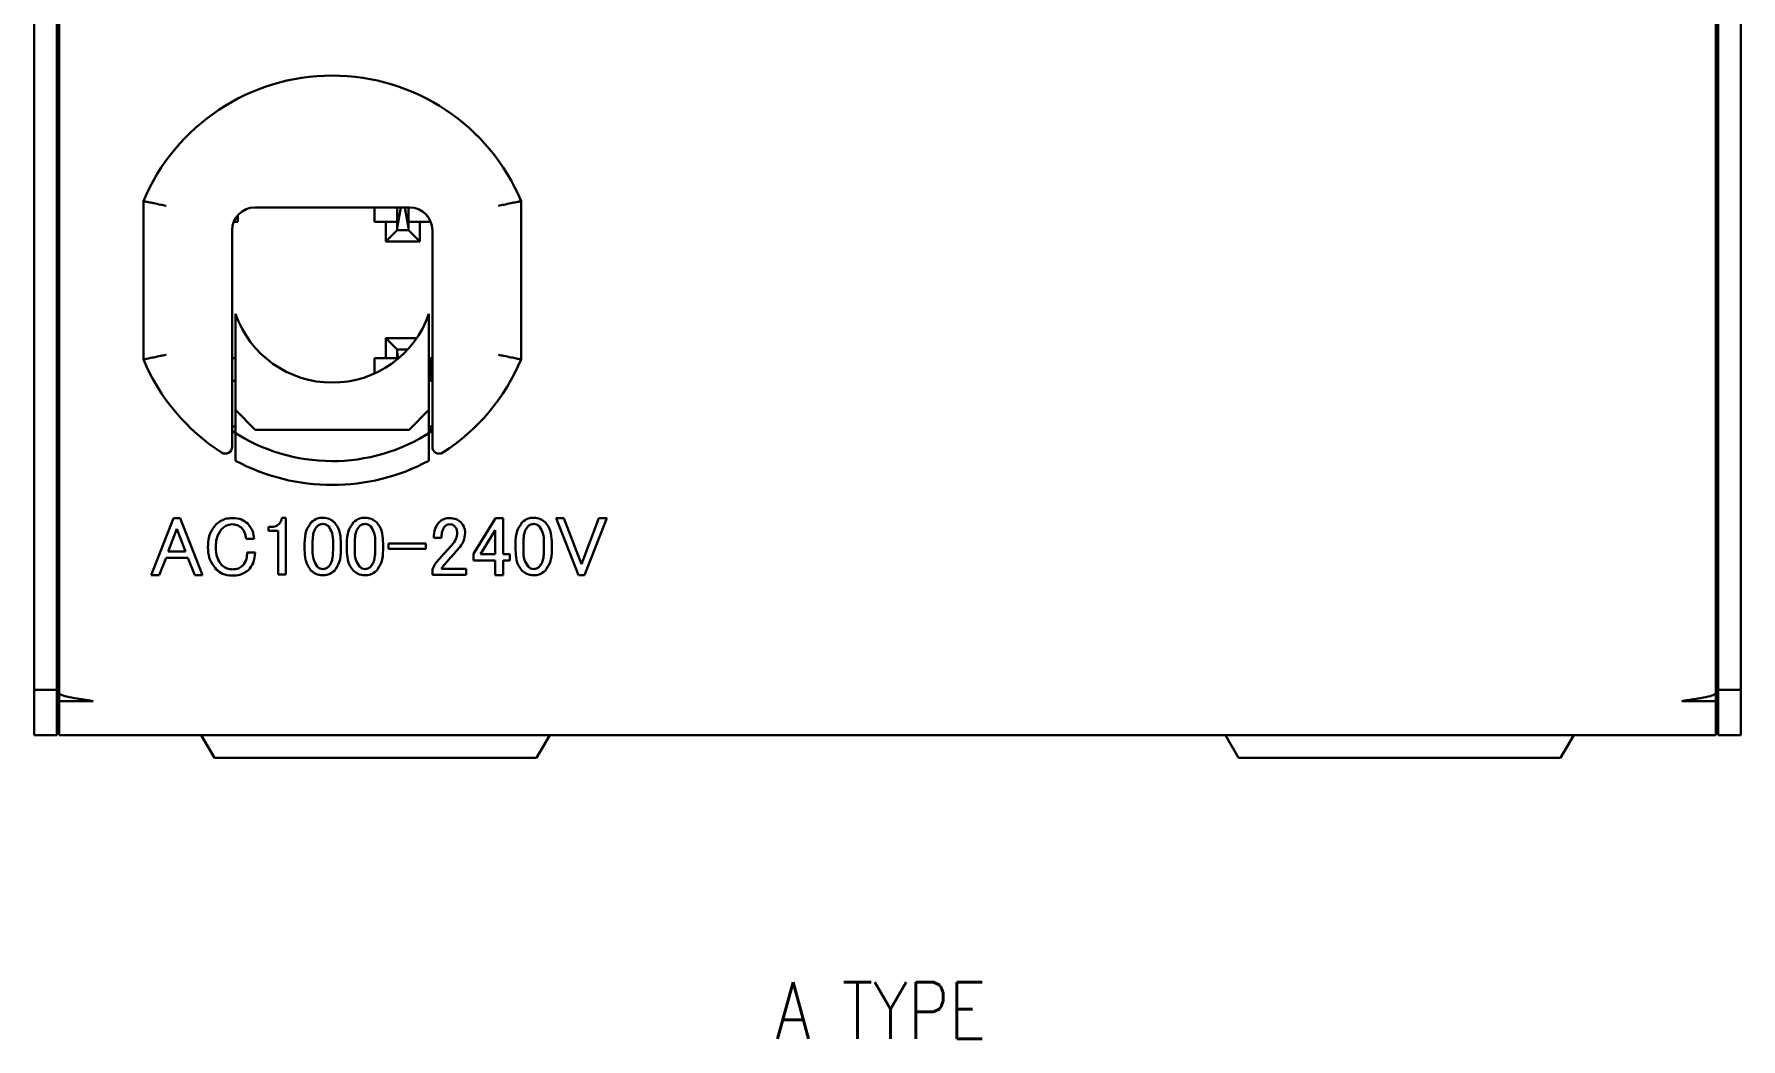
# Model space of a CAD drawing. Header units: millimetres. Extents: x 78 to 550, y 57 to 182.
# Drawn here: x 365.3 to 440.3, y 70.5 to 114.7 of the extents above; entities that cross this region are included whole.
import ezdxf

# ---------------------------------------------------------------- set-up
doc = ezdxf.new("R2010")
doc.units = ezdxf.units.MM
doc.layers.get('0').update_dxf_attribs({"lineweight": 30})
doc.layers.add('2KD_寸法１ @ 1', color=7, linetype='Continuous', lineweight=15)
doc.styles.get("Standard").update_dxf_attribs({"font": 'simplex.shx', "width": 0.8, "bigfont": 'extfont.shx'})

# ---------------------------------------------------------------- blocks, each defined once
blk = doc.blocks.new('A$C757F4FA5')
for p, q in [((-26.216, -25.051), (-26.216, -59.551)), ((-25.716, -25.051), (-25.716, -59.551)), ((10.784, -59.551), (10.784, -25.051)), ((11.284, -59.551), (11.284, -25.051)), ((-25.666, -25.151), (-25.666, -59.625)), ((10.734, -59.625), (10.734, -25.151)), ((-23.816, -52.291), (-23.816, -48.811)), ((-21.741, -49.121), (-21.741, -49.264)), ((-17.966, -48.951), (-21.366, -48.951)), ((-18.741, -49.264), (-18.741, -48.951)), ((-18.161, -48.951), (-18.241, -49.401)), ((-18.241, -49.401), (-18.241, -48.951)), ((-17.991, -49.401), (-18.07, -48.951)), ((-17.991, -48.951), (-17.991, -49.401)), ((-15.516, -48.811), (-15.516, -52.291)), ((-21.866, -49.451), (-21.866, -54.212)), ((-21.741, -49.264), (-21.829, -49.264)), ((-18.241, -49.264), (-18.741, -49.264)), ((-18.491, -49.701), (-18.491, -49.264)), ((-18.491, -49.701), (-18.241, -49.451)), ((-18.241, -49.451), (-18.241, -49.401)), ((-17.991, -49.451), (-18.241, -49.451)), ((-17.502, -49.264), (-17.991, -49.264)), ((-17.991, -49.401), (-17.991, -49.451)), ((-17.741, -49.701), (-17.991, -49.451)), ((-17.741, -49.264), (-17.741, -49.701)), ((-17.466, -54.212), (-17.466, -49.451)), ((-17.741, -49.701), (-18.491, -49.701)), ((-21.791, -51.291), (-21.791, -53.401)), ((-17.541, -53.401), (-17.541, -51.291)), ((-18.491, -51.826), (-18.241, -52.076)), ((-18.491, -51.826), (-17.812, -51.826)), ((-18.491, -52.264), (-18.491, -51.826)), ((-18.241, -52.126), (-18.241, -52.076)), ((-18.011, -52.076), (-18.241, -52.076)), ((-21.866, -52.264), (-21.791, -52.264)), ((-18.741, -52.264), (-18.241, -52.264)), ((-18.741, -52.602), (-18.741, -52.264)), ((-18.241, -52.126), (-18.215, -52.271)), ((-18.241, -52.293), (-18.241, -52.126)), ((-17.541, -52.264), (-17.491, -52.264)), ((-17.491, -52.264), (-17.491, -52.764)), ((-21.791, -52.764), (-21.866, -52.764)), ((-17.491, -52.764), (-17.541, -52.764)), ((-21.356, -53.836), (-21.791, -53.401)), ((-21.791, -53.401), (-21.791, -53.94)), ((-17.541, -53.401), (-17.976, -53.836)), ((-17.541, -53.94), (-17.541, -53.401)), ((-21.866, -53.764), (-21.791, -53.764)), ((-17.976, -53.836), (-21.356, -53.836)), ((-17.541, -53.764), (-17.491, -53.764)), ((-17.491, -53.764), (-17.491, -53.878)), ((-23.644, -57.03), (-23.152, -55.777)), ((-23.152, -55.777), (-23.007, -55.777)), ((-23.007, -55.777), (-22.515, -57.03)), ((-20.771, -55.77), (-20.684, -55.77)), ((-20.684, -55.77), (-20.684, -57.022)), ((-16.565, -56.566), (-16.08, -55.777)), ((-16.08, -55.777), (-15.913, -55.777)), ((-15.913, -55.777), (-15.913, -56.573)), ((-14.748, -55.784), (-14.574, -55.784)), ((-14.256, -57.037), (-14.748, -55.784)), ((-14.574, -55.784), (-14.191, -56.791)), ((-14.191, -56.791), (-13.807, -55.784)), ((-13.633, -55.784), (-14.125, -57.037)), ((-13.807, -55.784), (-13.633, -55.784)), ((-23.079, -56.016), (-23.268, -56.516)), ((-22.891, -56.516), (-23.079, -56.016)), ((-21.384, -56.233), (-21.558, -56.233)), ((-21.068, -56.058), (-21.068, -55.973)), ((-21.068, -55.973), (-21.003, -55.973)), ((-20.856, -56.058), (-21.068, -56.058)), ((-20.856, -57.022), (-20.856, -56.058)), ((-17.267, -56.212), (-17.434, -56.212)), ((-16.085, -56.045), (-16.406, -56.573)), ((-16.085, -56.573), (-16.085, -56.045)), ((-23.268, -56.516), (-22.891, -56.516)), ((-21.536, -56.537), (-21.362, -56.537)), ((-20.272, -56.479), (-20.272, -56.335)), ((-20.098, -56.32), (-20.098, -56.487)), ((-19.649, -56.487), (-19.649, -56.32)), ((-19.475, -56.335), (-19.475, -56.479)), ((-19.345, -56.479), (-19.345, -56.335)), ((-19.171, -56.32), (-19.171, -56.487)), ((-18.722, -56.487), (-18.722, -56.32)), ((-18.549, -56.335), (-18.549, -56.479)), ((-18.433, -56.454), (-18.433, -56.335)), ((-18.433, -56.335), (-17.607, -56.335)), ((-17.607, -56.454), (-18.433, -56.454)), ((-17.607, -56.335), (-17.607, -56.454)), ((-16.565, -56.711), (-16.565, -56.566)), ((-16.406, -56.573), (-16.085, -56.573)), ((-15.913, -56.573), (-15.761, -56.573)), ((-15.761, -56.573), (-15.761, -56.711)), ((-15.638, -56.479), (-15.638, -56.335)), ((-15.465, -56.32), (-15.465, -56.487)), ((-15.016, -56.487), (-15.016, -56.32)), ((-14.842, -56.335), (-14.842, -56.479)), ((-23.318, -56.653), (-23.47, -57.03)), ((-22.84, -56.653), (-23.318, -56.653)), ((-22.688, -57.03), (-22.84, -56.653)), ((-17.463, -57.029), (-17.463, -56.907)), ((-17.267, -56.892), (-16.724, -56.892)), ((-17.065, -56.646), (-17.18, -56.776)), ((-16.724, -56.892), (-16.724, -57.029)), ((-16.085, -56.711), (-16.565, -56.711)), ((-16.085, -57.03), (-16.085, -56.711)), ((-15.761, -56.711), (-15.913, -56.711)), ((-15.913, -56.711), (-15.913, -57.03)), ((-23.47, -57.03), (-23.644, -57.03)), ((-22.515, -57.03), (-22.688, -57.03)), ((-20.684, -57.022), (-20.856, -57.022)), ((-16.724, -57.029), (-17.463, -57.029)), ((-15.913, -57.03), (-16.085, -57.03)), ((-14.125, -57.037), (-14.256, -57.037)), ((-26.216, -59.551), (-25.716, -59.551)), ((-26.216, -60.551), (-26.216, -59.551)), ((-25.716, -59.551), (-25.716, -60.551)), ((-25.666, -59.625), (-25.666, -59.801)), ((10.734, -59.801), (10.734, -59.625)), ((10.784, -59.551), (11.284, -59.551)), ((10.784, -60.551), (10.784, -59.551)), ((11.284, -59.551), (11.284, -60.551)), ((-25.666, -60.551), (-25.666, -59.801)), ((-25.666, -59.801), (-24.916, -59.801)), ((9.984, -59.801), (10.734, -59.801)), ((10.734, -60.551), (10.734, -59.801)), ((-25.716, -60.551), (-26.216, -60.551)), ((-25.666, -60.551), (-24.916, -60.551)), ((-24.916, -60.551), (9.984, -60.551)), ((-22.543, -60.551), (-22.254, -61.051)), ((-15.177, -61.051), (-14.888, -60.551)), ((-0.043, -60.551), (0.246, -61.051)), ((7.323, -61.051), (7.612, -60.551)), ((9.984, -60.551), (10.734, -60.551)), ((11.284, -60.551), (10.784, -60.551)), ((-18.716, -61.051), (-22.254, -61.051)), ((-15.177, -61.051), (-18.716, -61.051)), ((3.784, -61.051), (0.246, -61.051)), ((7.323, -61.051), (3.784, -61.051))]:
    blk.add_line(p, q)
for centre, radius, start, end in [((-19.666, -50.551), 4.5, 22.7469, 157.2531), ((-21.366, -49.451), 0.5, 90, 180), ((-17.966, -49.451), 0.5, 0, 90), ((-19.666, -50.551), 2.25, 199.1881, 340.8119), ((-19.666, -50.551), 4.5, 202.7469, 237.3007), ((-19.666, -50.551), 4.5, 302.6993, 337.2531), ((-19.666, -50.551), 3.975, 236.3954, 303.1731), ((-22.016, -54.212), 0.15, 237.3007, 0), ((-17.316, -54.212), 0.15, 180, 302.6993), ((-19.666, -50.551), 4.5, 241.8214, 298.1786)]:
    blk.add_arc(centre, radius, start, end)
for points, knots in [([(-23.816, -48.811), (-23.81, -48.812), (-23.8, -48.815), (-23.716, -48.831), (-23.593, -48.857), (-23.453, -48.886), (-23.358, -48.906), (-23.317, -48.915), (-23.316, -48.915)], [0, 0, 0, 0, 0.209239, 0.418416, 0.629348, 0.844249, 0.993746, 1, 1, 1, 1]), ([(-15.516, -48.811), (-15.521, -48.812), (-15.532, -48.815), (-15.615, -48.831), (-15.739, -48.857), (-15.878, -48.886), (-15.974, -48.906), (-16.014, -48.915), (-16.016, -48.915)], [0, 0, 0, 0, 0.209239, 0.418416, 0.629348, 0.844249, 0.993745, 1, 1, 1, 1]), ([(-23.816, -52.291), (-23.81, -52.29), (-23.8, -52.288), (-23.716, -52.271), (-23.593, -52.246), (-23.453, -52.217), (-23.358, -52.197), (-23.317, -52.188), (-23.316, -52.188)], [0, 0, 0, 0, 0.209239, 0.418416, 0.629348, 0.844249, 0.993746, 1, 1, 1, 1]), ([(-15.516, -52.291), (-15.521, -52.29), (-15.532, -52.288), (-15.615, -52.271), (-15.739, -52.246), (-15.878, -52.217), (-15.974, -52.197), (-16.014, -52.188), (-16.016, -52.188)], [0, 0, 0, 0, 0.209239, 0.418416, 0.629348, 0.844249, 0.993745, 1, 1, 1, 1]), ([(-21.791, -54.518), (-21.791, -54.513), (-21.791, -54.502), (-21.791, -54.422), (-21.791, -54.301), (-21.791, -54.136), (-21.791, -54.008), (-21.791, -53.94)], [0, 0, 0, 0, 0.180821, 0.361346, 0.549691, 0.759172, 1, 1, 1, 1]), ([(-17.541, -53.94), (-17.541, -54.026), (-17.541, -54.186), (-17.541, -54.378), (-17.541, -54.496), (-17.541, -54.511), (-17.541, -54.518)], [0, 0, 0, 0, 0.301853, 0.566075, 0.793093, 1, 1, 1, 1]), ([(-22.217, -55.915), (-22.158, -55.869), (-22.052, -55.788), (-21.92, -55.781), (-21.862, -55.777)], [0, 0, 0, 0, 0.558611, 1, 1, 1, 1]), ([(-21.862, -55.777), (-21.791, -55.781), (-21.665, -55.789), (-21.565, -55.866), (-21.522, -55.9)], [0, 0, 0, 0, 0.560385, 1, 1, 1, 1]), ([(-20.843, -55.915), (-20.823, -55.891), (-20.786, -55.849), (-20.776, -55.794), (-20.771, -55.77)], [0, 0, 0, 0, 0.55996, 1, 1, 1, 1]), ([(-20.272, -56.335), (-20.269, -56.24), (-20.265, -56.07), (-20.169, -55.932), (-20.127, -55.871)], [0, 0, 0, 0, 0.561416, 1, 1, 1, 1]), ([(-20.127, -55.871), (-20.085, -55.838), (-20.01, -55.779), (-19.915, -55.773), (-19.873, -55.77)], [0, 0, 0, 0, 0.558831, 1, 1, 1, 1]), ([(-19.873, -55.77), (-19.82, -55.775), (-19.725, -55.784), (-19.652, -55.844), (-19.62, -55.871)], [0, 0, 0, 0, 0.55945, 1, 1, 1, 1]), ([(-19.62, -55.871), (-19.591, -55.908), (-19.533, -55.981), (-19.484, -56.142), (-19.479, -56.262), (-19.475, -56.335)], [0, 0, 0, 0, 0.279525, 0.559674, 1, 1, 1, 1]), ([(-19.345, -56.335), (-19.342, -56.24), (-19.338, -56.07), (-19.242, -55.932), (-19.2, -55.871)], [0, 0, 0, 0, 0.561416, 1, 1, 1, 1]), ([(-19.2, -55.871), (-19.158, -55.838), (-19.083, -55.779), (-18.989, -55.773), (-18.947, -55.77)], [0, 0, 0, 0, 0.558828, 1, 1, 1, 1]), ([(-18.947, -55.77), (-18.894, -55.775), (-18.798, -55.784), (-18.725, -55.844), (-18.693, -55.871)], [0, 0, 0, 0, 0.559449, 1, 1, 1, 1]), ([(-18.693, -55.871), (-18.664, -55.908), (-18.606, -55.981), (-18.557, -56.142), (-18.552, -56.262), (-18.549, -56.335)], [0, 0, 0, 0, 0.279525, 0.559674, 1, 1, 1, 1]), ([(-17.434, -56.212), (-17.431, -56.141), (-17.425, -56.016), (-17.351, -55.915), (-17.318, -55.871)], [0, 0, 0, 0, 0.560796, 1, 1, 1, 1]), ([(-17.318, -55.871), (-17.281, -55.841), (-17.215, -55.787), (-17.131, -55.78), (-17.093, -55.777)], [0, 0, 0, 0, 0.559338, 1, 1, 1, 1]), ([(-17.093, -55.777), (-17.041, -55.781), (-16.946, -55.787), (-16.873, -55.846), (-16.84, -55.871)], [0, 0, 0, 0, 0.560088, 1, 1, 1, 1]), ([(-16.84, -55.871), (-16.81, -55.91), (-16.755, -55.978), (-16.749, -56.065), (-16.746, -56.103)], [0, 0, 0, 0, 0.559031, 1, 1, 1, 1]), ([(-15.638, -56.335), (-15.636, -56.24), (-15.631, -56.07), (-15.536, -55.932), (-15.494, -55.871)], [0, 0, 0, 0, 0.561416, 1, 1, 1, 1]), ([(-15.494, -55.871), (-15.452, -55.838), (-15.377, -55.779), (-15.282, -55.773), (-15.24, -55.77)], [0, 0, 0, 0, 0.558828, 1, 1, 1, 1]), ([(-15.24, -55.77), (-15.187, -55.775), (-15.092, -55.784), (-15.019, -55.844), (-14.987, -55.871)], [0, 0, 0, 0, 0.559449, 1, 1, 1, 1]), ([(-14.987, -55.871), (-14.958, -55.908), (-14.9, -55.981), (-14.851, -56.142), (-14.845, -56.262), (-14.842, -56.335)], [0, 0, 0, 0, 0.279525, 0.559674, 1, 1, 1, 1]), ([(-22.398, -56.414), (-22.391, -56.31), (-22.38, -56.125), (-22.266, -55.979), (-22.217, -55.915)], [0, 0, 0, 0, 0.560282, 1, 1, 1, 1]), ([(-22.093, -56.016), (-22.138, -56.084), (-22.219, -56.205), (-22.222, -56.35), (-22.224, -56.414)], [0, 0, 0, 0, 0.557439, 1, 1, 1, 1]), ([(-21.862, -55.915), (-21.911, -55.921), (-21.999, -55.932), (-22.064, -55.99), (-22.093, -56.016)], [0, 0, 0, 0, 0.558649, 1, 1, 1, 1]), ([(-21.652, -56.002), (-21.686, -55.974), (-21.748, -55.924), (-21.827, -55.917), (-21.862, -55.915)], [0, 0, 0, 0, 0.559116, 1, 1, 1, 1]), ([(-21.558, -56.233), (-21.564, -56.185), (-21.576, -56.1), (-21.629, -56.031), (-21.652, -56.002)], [0, 0, 0, 0, 0.560551, 1, 1, 1, 1]), ([(-21.522, -55.9), (-21.478, -55.955), (-21.401, -56.054), (-21.389, -56.178), (-21.384, -56.233)], [0, 0, 0, 0, 0.558812, 1, 1, 1, 1]), ([(-21.003, -55.973), (-20.97, -55.971), (-20.91, -55.967), (-20.864, -55.931), (-20.843, -55.915)], [0, 0, 0, 0, 0.560244, 1, 1, 1, 1]), ([(-20.004, -55.965), (-20.024, -55.994), (-20.066, -56.051), (-20.093, -56.175), (-20.096, -56.265), (-20.098, -56.32)], [0, 0, 0, 0, 0.27895, 0.559282, 1, 1, 1, 1]), ([(-19.873, -55.907), (-19.901, -55.911), (-19.95, -55.918), (-19.987, -55.951), (-20.004, -55.965)], [0, 0, 0, 0, 0.558867, 1, 1, 1, 1]), ([(-19.743, -55.965), (-19.764, -55.947), (-19.802, -55.915), (-19.852, -55.91), (-19.873, -55.907)], [0, 0, 0, 0, 0.559882, 1, 1, 1, 1]), ([(-19.649, -56.32), (-19.649, -56.249), (-19.649, -56.121), (-19.715, -56.013), (-19.743, -55.965)], [0, 0, 0, 0, 0.562342, 1, 1, 1, 1]), ([(-19.077, -55.965), (-19.098, -55.994), (-19.139, -56.051), (-19.166, -56.175), (-19.169, -56.265), (-19.171, -56.32)], [0, 0, 0, 0, 0.278951, 0.559282, 1, 1, 1, 1]), ([(-18.947, -55.907), (-18.974, -55.911), (-19.024, -55.918), (-19.061, -55.951), (-19.077, -55.965)], [0, 0, 0, 0, 0.558867, 1, 1, 1, 1]), ([(-18.816, -55.965), (-18.838, -55.947), (-18.876, -55.915), (-18.925, -55.91), (-18.947, -55.907)], [0, 0, 0, 0, 0.559885, 1, 1, 1, 1]), ([(-18.722, -56.32), (-18.722, -56.249), (-18.723, -56.121), (-18.788, -56.013), (-18.816, -55.965)], [0, 0, 0, 0, 0.562342, 1, 1, 1, 1]), ([(-17.188, -55.958), (-17.204, -55.978), (-17.235, -56.018), (-17.262, -56.106), (-17.265, -56.172), (-17.267, -56.212)], [0, 0, 0, 0, 0.279527, 0.559657, 1, 1, 1, 1]), ([(-17.086, -55.915), (-17.108, -55.917), (-17.146, -55.922), (-17.175, -55.947), (-17.188, -55.958)], [0, 0, 0, 0, 0.559073, 1, 1, 1, 1]), ([(-16.978, -55.958), (-16.996, -55.944), (-17.028, -55.918), (-17.068, -55.916), (-17.086, -55.915)], [0, 0, 0, 0, 0.558957, 1, 1, 1, 1]), ([(-17.043, -56.378), (-17.005, -56.333), (-16.938, -56.252), (-16.925, -56.149), (-16.92, -56.103)], [0, 0, 0, 0, 0.560201, 1, 1, 1, 1]), ([(-16.92, -56.103), (-16.923, -56.072), (-16.928, -56.018), (-16.962, -55.976), (-16.978, -55.958)], [0, 0, 0, 0, 0.559454, 1, 1, 1, 1]), ([(-16.746, -56.103), (-16.752, -56.165), (-16.761, -56.277), (-16.826, -56.367), (-16.855, -56.407)], [0, 0, 0, 0, 0.559449, 1, 1, 1, 1]), ([(-15.371, -55.965), (-15.391, -55.994), (-15.432, -56.051), (-15.46, -56.175), (-15.463, -56.265), (-15.465, -56.32)], [0, 0, 0, 0, 0.27895, 0.559282, 1, 1, 1, 1]), ([(-15.24, -55.907), (-15.268, -55.911), (-15.317, -55.918), (-15.354, -55.951), (-15.371, -55.965)], [0, 0, 0, 0, 0.558868, 1, 1, 1, 1]), ([(-15.11, -55.965), (-15.131, -55.947), (-15.169, -55.915), (-15.218, -55.91), (-15.24, -55.907)], [0, 0, 0, 0, 0.559885, 1, 1, 1, 1]), ([(-15.016, -56.32), (-15.016, -56.249), (-15.016, -56.121), (-15.081, -56.013), (-15.11, -55.965)], [0, 0, 0, 0, 0.562342, 1, 1, 1, 1]), ([(-22.217, -56.907), (-22.277, -56.824), (-22.385, -56.676), (-22.394, -56.495), (-22.398, -56.414)], [0, 0, 0, 0, 0.558198, 1, 1, 1, 1]), ([(-22.224, -56.414), (-22.221, -56.496), (-22.216, -56.643), (-22.131, -56.761), (-22.093, -56.812)], [0, 0, 0, 0, 0.561078, 1, 1, 1, 1]), ([(-21.637, -56.827), (-21.603, -56.778), (-21.541, -56.691), (-21.538, -56.584), (-21.536, -56.537)], [0, 0, 0, 0, 0.557826, 1, 1, 1, 1]), ([(-21.362, -56.537), (-21.369, -56.617), (-21.381, -56.76), (-21.469, -56.872), (-21.507, -56.921)], [0, 0, 0, 0, 0.560313, 1, 1, 1, 1]), ([(-20.127, -56.935), (-20.156, -56.9), (-20.213, -56.828), (-20.263, -56.669), (-20.268, -56.551), (-20.272, -56.479)], [0, 0, 0, 0, 0.279605, 0.559727, 1, 1, 1, 1]), ([(-20.098, -56.487), (-20.097, -56.559), (-20.095, -56.687), (-20.027, -56.794), (-19.996, -56.841)], [0, 0, 0, 0, 0.561981, 1, 1, 1, 1]), ([(-19.743, -56.841), (-19.723, -56.813), (-19.681, -56.756), (-19.654, -56.631), (-19.651, -56.542), (-19.649, -56.487)], [0, 0, 0, 0, 0.278951, 0.559282, 1, 1, 1, 1]), ([(-19.475, -56.479), (-19.478, -56.573), (-19.483, -56.74), (-19.578, -56.876), (-19.62, -56.935)], [0, 0, 0, 0, 0.561291, 1, 1, 1, 1]), ([(-19.2, -56.935), (-19.229, -56.9), (-19.287, -56.828), (-19.336, -56.669), (-19.342, -56.551), (-19.345, -56.479)], [0, 0, 0, 0, 0.279605, 0.559727, 1, 1, 1, 1]), ([(-19.171, -56.487), (-19.17, -56.559), (-19.169, -56.687), (-19.1, -56.794), (-19.07, -56.841)], [0, 0, 0, 0, 0.561981, 1, 1, 1, 1]), ([(-18.816, -56.841), (-18.796, -56.813), (-18.755, -56.756), (-18.727, -56.631), (-18.724, -56.542), (-18.722, -56.487)], [0, 0, 0, 0, 0.278951, 0.559282, 1, 1, 1, 1]), ([(-18.549, -56.479), (-18.551, -56.573), (-18.556, -56.74), (-18.652, -56.876), (-18.693, -56.935)], [0, 0, 0, 0, 0.561291, 1, 1, 1, 1]), ([(-17.34, -56.704), (-17.284, -56.643), (-17.184, -56.535), (-17.086, -56.426), (-17.043, -56.378)], [0, 0, 0, 0, 0.56, 1, 1, 1, 1]), ([(-16.855, -56.407), (-16.893, -56.452), (-16.961, -56.534), (-17.033, -56.612), (-17.065, -56.646)], [0, 0, 0, 0, 0.559987, 1, 1, 1, 1]), ([(-15.494, -56.935), (-15.522, -56.9), (-15.58, -56.828), (-15.63, -56.669), (-15.635, -56.551), (-15.638, -56.479)], [0, 0, 0, 0, 0.279605, 0.559727, 1, 1, 1, 1]), ([(-15.465, -56.487), (-15.464, -56.559), (-15.462, -56.687), (-15.393, -56.794), (-15.363, -56.841)], [0, 0, 0, 0, 0.561981, 1, 1, 1, 1]), ([(-15.11, -56.841), (-15.089, -56.813), (-15.048, -56.756), (-15.021, -56.631), (-15.018, -56.542), (-15.016, -56.487)], [0, 0, 0, 0, 0.27895, 0.559282, 1, 1, 1, 1]), ([(-14.842, -56.479), (-14.845, -56.573), (-14.85, -56.74), (-14.945, -56.876), (-14.987, -56.935)], [0, 0, 0, 0, 0.561291, 1, 1, 1, 1]), ([(-21.862, -57.044), (-21.936, -57.038), (-22.069, -57.027), (-22.171, -56.943), (-22.217, -56.907)], [0, 0, 0, 0, 0.559703, 1, 1, 1, 1]), ([(-22.093, -56.812), (-22.055, -56.843), (-21.987, -56.897), (-21.9, -56.904), (-21.862, -56.907)], [0, 0, 0, 0, 0.559049, 1, 1, 1, 1]), ([(-21.862, -56.907), (-21.815, -56.904), (-21.732, -56.899), (-21.666, -56.849), (-21.637, -56.827)], [0, 0, 0, 0, 0.560515, 1, 1, 1, 1]), ([(-21.507, -56.921), (-21.567, -56.963), (-21.674, -57.037), (-21.804, -57.042), (-21.862, -57.044)], [0, 0, 0, 0, 0.557736, 1, 1, 1, 1]), ([(-19.873, -57.037), (-19.927, -57.032), (-20.022, -57.023), (-20.095, -56.962), (-20.127, -56.935)], [0, 0, 0, 0, 0.559494, 1, 1, 1, 1]), ([(-19.996, -56.841), (-19.977, -56.859), (-19.941, -56.891), (-19.894, -56.897), (-19.873, -56.899)], [0, 0, 0, 0, 0.560266, 1, 1, 1, 1]), ([(-19.873, -56.899), (-19.846, -56.896), (-19.796, -56.889), (-19.759, -56.856), (-19.743, -56.841)], [0, 0, 0, 0, 0.558754, 1, 1, 1, 1]), ([(-19.62, -56.935), (-19.662, -56.968), (-19.737, -57.028), (-19.832, -57.034), (-19.873, -57.037)], [0, 0, 0, 0, 0.558874, 1, 1, 1, 1]), ([(-18.947, -57.037), (-19, -57.032), (-19.095, -57.023), (-19.168, -56.962), (-19.2, -56.935)], [0, 0, 0, 0, 0.559496, 1, 1, 1, 1]), ([(-19.07, -56.841), (-19.05, -56.859), (-19.014, -56.891), (-18.967, -56.897), (-18.947, -56.899)], [0, 0, 0, 0, 0.560262, 1, 1, 1, 1]), ([(-18.947, -56.899), (-18.919, -56.896), (-18.87, -56.889), (-18.833, -56.856), (-18.816, -56.841)], [0, 0, 0, 0, 0.558754, 1, 1, 1, 1]), ([(-18.693, -56.935), (-18.735, -56.968), (-18.81, -57.028), (-18.905, -57.034), (-18.947, -57.037)], [0, 0, 0, 0, 0.558877, 1, 1, 1, 1]), ([(-17.463, -56.907), (-17.445, -56.865), (-17.413, -56.792), (-17.362, -56.731), (-17.34, -56.704)], [0, 0, 0, 0, 0.558638, 1, 1, 1, 1]), ([(-17.18, -56.776), (-17.198, -56.797), (-17.229, -56.834), (-17.256, -56.874), (-17.267, -56.892)], [0, 0, 0, 0, 0.559933, 1, 1, 1, 1]), ([(-15.24, -57.037), (-15.293, -57.032), (-15.389, -57.023), (-15.461, -56.962), (-15.494, -56.935)], [0, 0, 0, 0, 0.559496, 1, 1, 1, 1]), ([(-15.363, -56.841), (-15.343, -56.859), (-15.308, -56.891), (-15.261, -56.897), (-15.24, -56.899)], [0, 0, 0, 0, 0.560262, 1, 1, 1, 1]), ([(-15.24, -56.899), (-15.213, -56.896), (-15.163, -56.889), (-15.126, -56.856), (-15.11, -56.841)], [0, 0, 0, 0, 0.558753, 1, 1, 1, 1]), ([(-14.987, -56.935), (-15.029, -56.968), (-15.104, -57.028), (-15.198, -57.034), (-15.24, -57.037)], [0, 0, 0, 0, 0.558877, 1, 1, 1, 1]), ([(-24.916, -59.801), (-25.014, -59.787), (-25.211, -59.757), (-25.459, -59.713), (-25.632, -59.669), (-25.655, -59.639), (-25.666, -59.625)], [0, 0, 0, 0, 0.25, 0.500001, 0.750001, 1, 1, 1, 1]), ([(10.734, -59.625), (10.723, -59.639), (10.7, -59.669), (10.527, -59.713), (10.279, -59.757), (10.082, -59.787), (9.984, -59.801)], [0, 0, 0, 0, 0.249999, 0.499999, 0.75, 1, 1, 1, 1])]:
    blk.add_open_spline(points, degree=3, knots=knots)

msp = doc.modelspace()

# ---------------------------------------------------------------- linework, layer by layer
msp.add_line((367.909, 83.871), (437.709, 83.871))

# ---------------------------------------------------------------- block references
at = {"xscale": 2, "yscale": 2, "zscale": 2}
msp.add_blockref('A$C757F4FA5', (417.741, 204.974), dxfattribs=at)

# ---------------------------------------------------------------- texts
at = {"layer": '2KD_寸法１ @ 1', "insert": (397.886, 73.019), "char_height": 2.5, "attachment_point": 1}
msp.add_mtext('A TYPE', dxfattribs=at)

doc.saveas('drawing.dxf')
